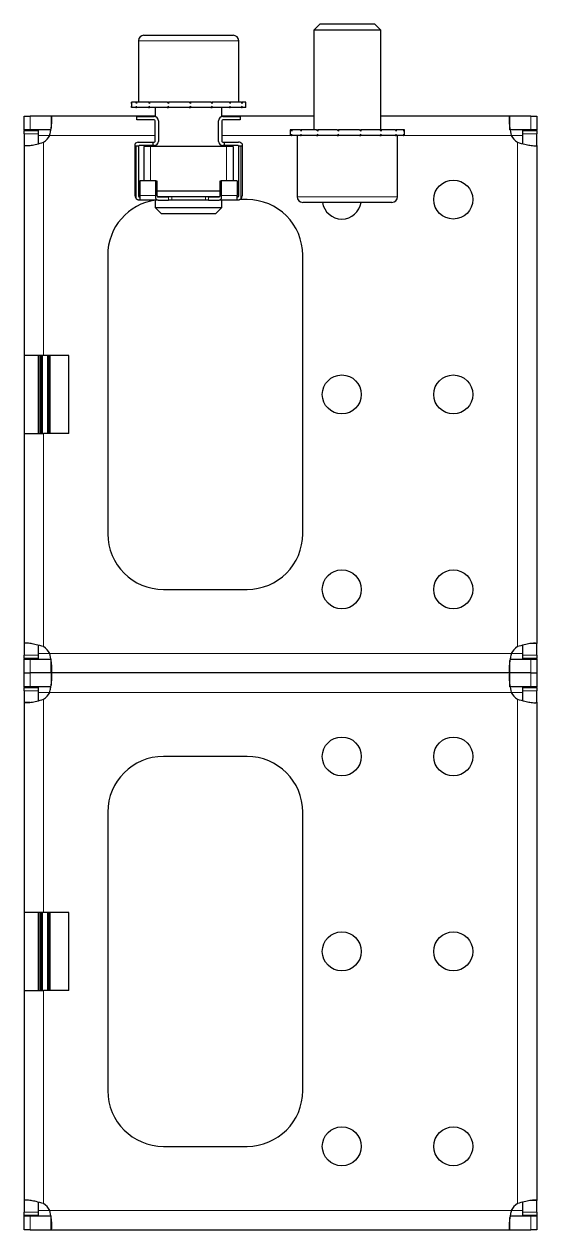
# Model space of a CAD drawing. Header units: millimetres. Extents: x 0 to 4249, y -962 to 568.
# Drawn here: x 4157.4 to 4249.4, y 289.4 to 505.9 of the extents above; entities that cross this region are included whole.
import ezdxf

# ---------------------------------------------------------------- set-up
doc = ezdxf.new("R2010")
doc.units = ezdxf.units.MM

msp = doc.modelspace()

# ---------------------------------------------------------------- linework, layer by layer
at = {"color": 7, "linetype": 'Continuous', "lineweight": 25}
for p, q in [((4210.44, 505.89), (4209.37, 504.82)), ((4209.37, 504.82), (4209.37, 486.89)), ((4221.37, 504.82), (4209.37, 504.82)), ((4220.29, 505.89), (4210.44, 505.89)), ((4221.37, 504.82), (4220.29, 505.89)), ((4221.37, 486.89), (4221.37, 504.82)), ((4177.87, 502.89), (4177.87, 491.89)), ((4178.87, 503.89), (4187.31, 503.89)), ((4187.31, 503.89), (4194.87, 503.89)), ((4195.87, 491.89), (4195.87, 502.89)), ((4176.62, 491.89), (4176.62, 490.89)), ((4176.62, 491.89), (4176.63, 491.89)), ((4176.63, 491.89), (4176.63, 491.64)), ((4177.44, 491.89), (4176.63, 491.89)), ((4177.44, 491.89), (4177.54, 491.89)), ((4177.54, 491.89), (4177.54, 491.64)), ((4179.69, 491.89), (4177.54, 491.89)), ((4179.69, 491.89), (4179.87, 491.89)), ((4179.87, 491.89), (4179.87, 491.64)), ((4183.04, 491.89), (4179.87, 491.89)), ((4183.04, 491.89), (4183.27, 491.89)), ((4183.27, 491.89), (4183.27, 491.64)), ((4186.97, 491.89), (4183.27, 491.89)), ((4186.97, 491.89), (4187.05, 491.89)), ((4187.18, 491.89), (4187.22, 491.89)), ((4187.22, 491.89), (4187.22, 491.64)), ((4190.88, 491.89), (4187.22, 491.89)), ((4190.88, 491.89), (4191.11, 491.89)), ((4191.11, 491.89), (4191.11, 491.64)), ((4194.19, 491.89), (4191.11, 491.89)), ((4194.19, 491.89), (4194.36, 491.89)), ((4194.36, 491.89), (4194.36, 491.64)), ((4196.38, 491.89), (4194.36, 491.89)), ((4196.38, 491.89), (4196.47, 491.89)), ((4196.47, 491.89), (4196.47, 491.64)), ((4197.12, 491.89), (4196.47, 491.89)), ((4197.12, 490.89), (4197.12, 491.89)), ((4157.37, 486.89), (4157.37, 489.39)), ((4157.37, 489.39), (4158.48, 489.39)), ((4162.2, 489.39), (4158.48, 489.39)), ((4162.2, 489.39), (4162.2, 487.18)), ((4180.87, 489.39), (4162.2, 489.39)), ((4176.62, 490.89), (4176.63, 490.89)), ((4176.63, 490.89), (4176.63, 491.14)), ((4177.44, 490.89), (4176.63, 490.89)), ((4177.44, 490.89), (4177.54, 490.89)), ((4177.54, 490.89), (4177.54, 491.14)), ((4179.69, 490.89), (4177.54, 490.89)), ((4177.62, 488.69), (4177.62, 489.29)), ((4177.62, 489.29), (4180.72, 489.29)), ((4179.69, 490.89), (4179.87, 490.89)), ((4179.87, 490.89), (4179.87, 491.14)), ((4183.04, 490.89), (4179.87, 490.89)), ((4180.87, 490.89), (4180.87, 489.28)), ((4183.04, 490.89), (4183.27, 490.89)), ((4183.27, 490.89), (4183.27, 491.14)), ((4186.97, 490.89), (4183.27, 490.89)), ((4186.97, 490.89), (4187.13, 490.89)), ((4187.13, 490.89), (4187.22, 490.89)), ((4187.22, 490.89), (4187.22, 491.14)), ((4190.88, 490.89), (4187.22, 490.89)), ((4190.88, 490.89), (4191.11, 490.89)), ((4191.11, 490.89), (4191.11, 491.14)), ((4194.19, 490.89), (4191.11, 490.89)), ((4192.87, 489.28), (4192.87, 490.89)), ((4209.37, 489.39), (4192.87, 489.39)), ((4193.02, 489.29), (4196.12, 489.29)), ((4194.19, 490.89), (4194.36, 490.89)), ((4194.36, 490.89), (4194.36, 491.14)), ((4196.38, 490.89), (4194.36, 490.89)), ((4196.12, 489.29), (4196.12, 488.69)), ((4196.38, 490.89), (4196.47, 490.89)), ((4196.47, 490.89), (4196.47, 491.14)), ((4197.12, 490.89), (4196.47, 490.89)), ((4244.54, 489.39), (4221.37, 489.39)), ((4244.54, 486.89), (4244.54, 489.39)), ((4248.26, 489.39), (4244.54, 489.39)), ((4248.26, 489.39), (4249.37, 489.39)), ((4249.37, 489.39), (4249.37, 486.89)), ((4180.72, 488.69), (4177.62, 488.69)), ((4180.87, 484.84), (4180.87, 488.54)), ((4181.47, 488.54), (4181.47, 484.84)), ((4192.27, 484.84), (4192.27, 488.54)), ((4192.87, 488.54), (4192.87, 484.84)), ((4196.12, 488.69), (4193.02, 488.69)), ((4158.48, 486.89), (4157.37, 486.89)), ((4157.37, 486.89), (4157.37, 486.79)), ((4157.37, 486.79), (4159.87, 486.79)), ((4157.37, 486.18), (4157.37, 486.79)), ((4157.37, 486.18), (4157.37, 484.12)), ((4162.2, 486.89), (4158.48, 486.89)), ((4159.87, 486.79), (4159.87, 486.18)), ((4159.87, 486.18), (4159.87, 484.36)), ((4205.12, 486.89), (4205.12, 485.89)), ((4205.36, 486.89), (4205.12, 486.89)), ((4205.36, 485.89), (4205.12, 485.89)), ((4205.36, 486.89), (4205.41, 486.89)), ((4205.36, 485.89), (4205.41, 485.89)), ((4205.41, 486.89), (4205.41, 486.64)), ((4206.95, 486.89), (4205.41, 486.89)), ((4205.41, 485.89), (4205.41, 486.14)), ((4206.95, 485.89), (4205.41, 485.89)), ((4206.37, 485.89), (4206.37, 474.89)), ((4206.95, 486.89), (4207.1, 486.89)), ((4206.95, 485.89), (4207.1, 485.89)), ((4207.1, 486.89), (4207.1, 486.64)), ((4209.83, 486.89), (4207.1, 486.89)), ((4207.1, 485.89), (4207.1, 486.14)), ((4209.83, 485.89), (4207.1, 485.89)), ((4209.83, 486.89), (4210.05, 486.89)), ((4209.83, 485.89), (4210.05, 485.89)), ((4210.05, 486.89), (4210.05, 486.64)), ((4213.56, 486.89), (4210.05, 486.89)), ((4210.05, 485.89), (4210.05, 486.14)), ((4213.56, 485.89), (4210.05, 485.89)), ((4213.56, 486.89), (4213.8, 486.89)), ((4213.56, 485.89), (4213.8, 485.89)), ((4213.8, 486.89), (4213.8, 486.64)), ((4217.56, 486.89), (4213.8, 486.89)), ((4213.8, 485.89), (4213.8, 486.14)), ((4217.56, 485.89), (4213.8, 485.89)), ((4217.56, 486.89), (4217.8, 486.89)), ((4217.56, 485.89), (4217.8, 485.89)), ((4217.8, 486.89), (4217.8, 486.64)), ((4221.22, 486.89), (4217.8, 486.89)), ((4217.8, 485.89), (4217.8, 486.14)), ((4221.22, 485.89), (4217.8, 485.89)), ((4221.22, 486.89), (4221.42, 486.89)), ((4221.22, 485.89), (4221.42, 485.89)), ((4221.42, 486.89), (4221.42, 486.64)), ((4224, 486.89), (4221.42, 486.89)), ((4221.42, 485.89), (4221.42, 486.14)), ((4224, 485.89), (4221.42, 485.89)), ((4224, 486.89), (4224.13, 486.89)), ((4224, 485.89), (4224.13, 485.89)), ((4225.46, 486.89), (4224.13, 486.89)), ((4224.13, 486.89), (4224.13, 486.64)), ((4224.13, 485.89), (4224.13, 486.14)), ((4225.46, 485.89), (4224.13, 485.89)), ((4224.37, 474.89), (4224.37, 485.89)), ((4225.46, 486.89), (4225.5, 486.89)), ((4225.46, 485.89), (4225.5, 485.89)), ((4225.5, 486.89), (4225.5, 486.64)), ((4225.62, 486.89), (4225.5, 486.89)), ((4225.5, 485.89), (4225.5, 486.14)), ((4225.62, 485.89), (4225.5, 485.89)), ((4225.62, 485.89), (4225.62, 486.89)), ((4248.26, 486.89), (4244.54, 486.89)), ((4246.87, 486.79), (4249.37, 486.79)), ((4246.87, 486.18), (4246.87, 486.79)), ((4246.87, 484.34), (4246.87, 486.18)), ((4249.37, 486.89), (4248.26, 486.89)), ((4249.37, 486.79), (4249.37, 486.89)), ((4249.37, 486.79), (4249.37, 486.18)), ((4249.37, 484.12), (4249.37, 486.18)), ((4157.37, 484.12), (4158.46, 484.12)), ((4157.37, 484.12), (4157.37, 446.39)), ((4177.27, 483.97), (4177.27, 484.39)), ((4177.27, 475.04), (4177.27, 483.97)), ((4177.48, 483.97), (4177.27, 483.97)), ((4177.87, 483.97), (4177.48, 483.97)), ((4177.82, 484.69), (4180.47, 484.69)), ((4178.02, 484.09), (4177.87, 483.97)), ((4177.87, 483.94), (4177.87, 475.04)), ((4180.47, 484.09), (4178.02, 484.09)), ((4178.87, 483.89), (4178.87, 477.76)), ((4180.07, 483.89), (4178.87, 483.89)), ((4193.67, 483.89), (4180.07, 483.89)), ((4180.47, 484.69), (4180.47, 484.09)), ((4180.47, 484.69), (4180.72, 484.69)), ((4180.72, 484.09), (4180.47, 484.09)), ((4180.87, 484.11), (4180.87, 483.89)), ((4192.87, 483.89), (4192.87, 484.11)), ((4193.02, 484.69), (4193.27, 484.69)), ((4193.27, 484.09), (4193.02, 484.09)), ((4193.27, 484.69), (4193.27, 484.09)), ((4193.27, 484.69), (4195.82, 484.69)), ((4195.72, 484.09), (4193.27, 484.09)), ((4194.87, 483.89), (4193.67, 483.89)), ((4194.87, 483.89), (4194.87, 477.76)), ((4195.87, 483.97), (4195.72, 484.09)), ((4195.87, 483.94), (4195.87, 483.97)), ((4196.26, 483.97), (4195.87, 483.97)), ((4195.87, 475.04), (4195.87, 483.94)), ((4196.47, 483.97), (4196.26, 483.97)), ((4196.47, 484.39), (4196.47, 483.97)), ((4196.47, 483.97), (4196.47, 475.04)), ((4249.37, 484.12), (4249.37, 394.67)), ((4178.14, 477.76), (4178.14, 475.09)), ((4180.99, 477.76), (4178.14, 477.76)), ((4180.99, 475.09), (4180.99, 477.76)), ((4180.99, 477.76), (4181.21, 477.76)), ((4181.21, 477.76), (4181.21, 475.09)), ((4192.52, 475.09), (4192.52, 477.76)), ((4192.52, 477.76), (4192.75, 477.76)), ((4192.75, 477.76), (4192.75, 475.09)), ((4195.6, 477.76), (4192.75, 477.76)), ((4195.6, 477.76), (4195.6, 475.09)), ((4178.02, 474.89), (4178.14, 474.89)), ((4178.04, 474.29), (4178.02, 474.29)), ((4178.04, 474.29), (4178.04, 474.29)), ((4178.14, 474.29), (4178.04, 474.29)), ((4178.14, 475.09), (4178.14, 474.29)), ((4178.14, 474.89), (4178.14, 474.89)), ((4178.14, 474.89), (4178.14, 474.89)), ((4178.14, 474.89), (4178.14, 474.89)), ((4181.4, 474.29), (4178.14, 474.29)), ((4180.87, 474.29), (4180.87, 472.97)), ((4192.52, 475.89), (4181.21, 475.89)), ((4192.36, 474.89), (4181.38, 474.89)), ((4181.4, 474.89), (4183.3, 474.89)), ((4181.4, 474.29), (4183.3, 474.29)), ((4183.85, 474.89), (4183.3, 474.89)), ((4183.85, 474.29), (4183.3, 474.29)), ((4189.89, 474.89), (4183.85, 474.89)), ((4189.89, 474.29), (4183.85, 474.29)), ((4190.44, 474.89), (4189.89, 474.89)), ((4190.44, 474.29), (4189.89, 474.29)), ((4190.44, 474.89), (4192.34, 474.89)), ((4190.44, 474.29), (4192.34, 474.29)), ((4195.6, 474.29), (4192.34, 474.29)), ((4192.87, 472.97), (4192.87, 474.29)), ((4195.6, 474.29), (4195.6, 475.09)), ((4195.6, 474.89), (4195.6, 474.89)), ((4195.6, 474.89), (4195.72, 474.89)), ((4195.6, 474.89), (4195.6, 474.89)), ((4195.6, 474.89), (4195.6, 474.89)), ((4195.7, 474.29), (4195.6, 474.29)), ((4195.72, 474.29), (4195.7, 474.29)), ((4195.7, 474.29), (4195.7, 474.29)), ((4197.37, 474.39), (4196.08, 474.39)), ((4180.87, 472.97), (4181.94, 471.89)), ((4180.87, 472.97), (4187.2, 472.97)), ((4187.2, 472.97), (4192.87, 472.97)), ((4191.79, 471.89), (4192.87, 472.97)), ((4223.37, 473.89), (4207.37, 473.89)), ((4181.94, 471.89), (4187.14, 471.89)), ((4187.14, 471.89), (4191.79, 471.89)), ((4172.37, 464.39), (4172.37, 414.39)), ((4207.37, 414.39), (4207.37, 464.39)), ((4160.87, 446.39), (4157.37, 446.39)), ((4157.37, 446.39), (4157.37, 432.39)), ((4159.87, 446.39), (4159.87, 432.39)), ((4165.37, 446.39), (4160.87, 446.39)), ((4165.37, 432.39), (4165.37, 446.39)), ((4157.37, 432.39), (4160.87, 432.39)), ((4157.37, 432.39), (4157.37, 394.67)), ((4165.37, 432.39), (4160.87, 432.39)), ((4182.37, 404.39), (4197.37, 404.39)), ((4157.37, 394.67), (4157.37, 392.6)), ((4159.87, 394.44), (4159.87, 392.6)), ((4246.87, 392.6), (4246.87, 394.42)), ((4249.37, 394.67), (4248.28, 394.67)), ((4249.37, 392.6), (4249.37, 394.67)), ((4157.37, 391.99), (4157.37, 392.6)), ((4159.87, 391.99), (4157.37, 391.99)), ((4157.37, 391.99), (4157.37, 391.89)), ((4157.37, 389.39), (4157.37, 391.89)), ((4157.37, 391.89), (4158.48, 391.89)), ((4158.48, 391.89), (4162.2, 391.89)), ((4159.87, 392.6), (4159.87, 391.99)), ((4162.2, 389.39), (4162.2, 391.89)), ((4244.54, 391.89), (4248.26, 391.89)), ((4246.87, 391.99), (4246.87, 392.6)), ((4249.37, 391.99), (4246.87, 391.99)), ((4248.26, 391.89), (4249.37, 391.89)), ((4249.37, 392.6), (4249.37, 391.99)), ((4249.37, 391.89), (4249.37, 391.99)), ((4249.37, 391.89), (4249.37, 389.39)), ((4244.54, 389.39), (4244.54, 391.61)), ((4157.37, 386.89), (4157.37, 389.39)), ((4157.37, 389.39), (4158.48, 389.39)), ((4162.2, 389.39), (4158.48, 389.39)), ((4244.54, 389.39), (4162.2, 389.39)), ((4162.2, 389.39), (4162.2, 387.18)), ((4244.54, 386.89), (4244.54, 389.39)), ((4248.26, 389.39), (4244.54, 389.39)), ((4248.26, 389.39), (4249.37, 389.39)), ((4249.37, 389.39), (4249.37, 386.89)), ((4158.48, 386.89), (4157.37, 386.89)), ((4157.37, 386.89), (4157.37, 386.79)), ((4157.37, 386.79), (4159.87, 386.79)), ((4157.37, 386.18), (4157.37, 386.79)), ((4157.37, 386.18), (4157.37, 384.12)), ((4162.2, 386.89), (4158.48, 386.89)), ((4159.87, 386.79), (4159.87, 386.18)), ((4159.87, 386.18), (4159.87, 384.36)), ((4248.26, 386.89), (4244.54, 386.89)), ((4246.87, 386.79), (4249.37, 386.79)), ((4246.87, 386.18), (4246.87, 386.79)), ((4246.87, 384.34), (4246.87, 386.18)), ((4249.37, 386.89), (4248.26, 386.89)), ((4249.37, 386.79), (4249.37, 386.89)), ((4249.37, 386.79), (4249.37, 386.18)), ((4249.37, 384.12), (4249.37, 386.18)), ((4157.37, 384.12), (4158.46, 384.12)), ((4157.37, 384.12), (4157.37, 346.39)), ((4249.37, 384.12), (4249.37, 294.67)), ((4197.37, 374.39), (4182.37, 374.39)), ((4172.37, 364.39), (4172.37, 314.39)), ((4207.37, 314.39), (4207.37, 364.39)), ((4160.87, 346.39), (4157.37, 346.39)), ((4157.37, 346.39), (4157.37, 332.39)), ((4159.87, 346.39), (4159.87, 332.39)), ((4165.37, 346.39), (4160.87, 346.39)), ((4165.37, 332.39), (4165.37, 346.39)), ((4157.37, 332.39), (4160.87, 332.39)), ((4157.37, 332.39), (4157.37, 294.67)), ((4165.37, 332.39), (4160.87, 332.39)), ((4182.37, 304.39), (4197.37, 304.39)), ((4157.37, 294.67), (4157.37, 292.6)), ((4249.37, 294.67), (4248.28, 294.67)), ((4249.37, 292.6), (4249.37, 294.67)), ((4157.37, 291.99), (4157.37, 292.6)), ((4159.87, 294.44), (4159.87, 292.6)), ((4159.87, 292.6), (4159.87, 291.99)), ((4246.87, 292.6), (4246.87, 294.42)), ((4246.87, 291.99), (4246.87, 292.6)), ((4249.37, 292.6), (4249.37, 291.99)), ((4159.87, 291.99), (4157.37, 291.99)), ((4157.37, 291.99), (4157.37, 291.89)), ((4157.37, 289.39), (4157.37, 291.89)), ((4157.37, 291.89), (4158.48, 291.89)), ((4158.48, 291.89), (4162.2, 291.89)), ((4162.2, 289.39), (4162.2, 291.89)), ((4244.54, 291.89), (4248.26, 291.89)), ((4244.54, 289.39), (4244.54, 291.61)), ((4249.37, 291.99), (4246.87, 291.99)), ((4248.26, 291.89), (4249.37, 291.89)), ((4249.37, 291.89), (4249.37, 291.99)), ((4249.37, 291.89), (4249.37, 289.39)), ((4158.48, 289.39), (4157.37, 289.39)), ((4158.48, 289.39), (4162.2, 289.39)), ((4162.2, 289.39), (4244.54, 289.39)), ((4244.54, 289.39), (4248.26, 289.39)), ((4249.37, 289.39), (4248.26, 289.39))]:
    msp.add_line(p, q, dxfattribs=at)
at = {"color": 8, "linetype": 'Continuous', "lineweight": 18}
for p, q in [((4187.36, 502.89), (4177.87, 502.89)), ((4195.87, 502.89), (4187.36, 502.89)), ((4158.48, 489.39), (4158.48, 486.89)), ((4248.26, 486.89), (4248.26, 489.39)), ((4159.87, 486.18), (4157.37, 486.18)), ((4159.87, 485.89), (4161.96, 485.89)), ((4161.96, 485.89), (4180.87, 485.89)), ((4192.87, 485.89), (4205.12, 485.89)), ((4225.62, 485.89), (4244.78, 485.89)), ((4244.78, 485.89), (4246.87, 485.89)), ((4249.37, 486.18), (4246.87, 486.18)), ((4160.87, 484.67), (4160.87, 446.39)), ((4177.48, 483.97), (4177.48, 474.52)), ((4180.07, 483.89), (4180.07, 477.76)), ((4193.67, 483.89), (4193.67, 477.76)), ((4196.26, 483.97), (4196.26, 474.52)), ((4245.87, 484.67), (4245.87, 394.11)), ((4180.99, 475.09), (4178.14, 475.09)), ((4183.3, 474.89), (4183.3, 474.29)), ((4183.85, 474.89), (4183.85, 474.29)), ((4189.89, 474.89), (4189.89, 474.29)), ((4190.44, 474.89), (4190.44, 474.29)), ((4195.6, 475.09), (4192.75, 475.09)), ((4206.37, 474.89), (4224.37, 474.89)), ((4160.17, 432.39), (4160.17, 446.39)), ((4160.37, 446.39), (4160.37, 432.39)), ((4160.48, 432.39), (4160.48, 446.39)), ((4160.68, 446.39), (4160.68, 432.39)), ((4161.56, 432.39), (4161.56, 446.39)), ((4161.76, 446.39), (4161.76, 432.39)), ((4161.87, 432.39), (4161.87, 446.39)), ((4162.07, 446.39), (4162.07, 432.39)), ((4160.87, 432.39), (4160.87, 394.11)), ((4157.37, 392.6), (4159.87, 392.6)), ((4158.48, 391.89), (4158.48, 389.39)), ((4161.96, 392.89), (4159.87, 392.89)), ((4161.96, 392.89), (4244.78, 392.89)), ((4246.87, 392.89), (4244.78, 392.89)), ((4246.87, 392.6), (4249.37, 392.6)), ((4248.26, 389.39), (4248.26, 391.89)), ((4158.48, 389.39), (4158.48, 386.89)), ((4248.26, 386.89), (4248.26, 389.39)), ((4159.87, 386.18), (4157.37, 386.18)), ((4159.87, 385.89), (4161.96, 385.89)), ((4161.96, 385.89), (4244.78, 385.89)), ((4244.78, 385.89), (4246.87, 385.89)), ((4249.37, 386.18), (4246.87, 386.18)), ((4160.87, 384.67), (4160.87, 346.39)), ((4245.87, 384.67), (4245.87, 294.11)), ((4160.17, 332.39), (4160.17, 346.39)), ((4160.37, 346.39), (4160.37, 332.39)), ((4160.48, 332.39), (4160.48, 346.39)), ((4160.68, 346.39), (4160.68, 332.39)), ((4161.56, 332.39), (4161.56, 346.39)), ((4161.76, 346.39), (4161.76, 332.39)), ((4161.87, 332.39), (4161.87, 346.39)), ((4162.07, 346.39), (4162.07, 332.39)), ((4160.87, 332.39), (4160.87, 294.11)), ((4157.37, 292.6), (4159.87, 292.6)), ((4161.96, 292.89), (4159.87, 292.89)), ((4161.96, 292.89), (4244.78, 292.89)), ((4246.87, 292.89), (4244.78, 292.89)), ((4246.87, 292.6), (4249.37, 292.6)), ((4158.48, 291.89), (4158.48, 289.39)), ((4248.26, 289.39), (4248.26, 291.89))]:
    msp.add_line(p, q, dxfattribs=at)
at = {"color": 7, "linetype": 'Continuous', "lineweight": 25}
for centre in [(4234.37, 474.39), (4214.37, 439.39), (4234.37, 439.39), (4214.37, 404.39), (4234.37, 404.39), (4214.37, 374.39), (4234.37, 374.39), (4214.37, 339.39), (4234.37, 339.39), (4214.37, 304.39), (4234.37, 304.39)]:
    msp.add_circle(centre, 3.5, dxfattribs=at)
for centre, radius, start, end in [((4178.87, 502.89), 1, 90, 180), ((4194.87, 502.89), 1, 0, 90), ((4180.72, 488.54), 0.75, 0, 90), ((4193.02, 488.54), 0.75, 90, 180), ((4180.72, 488.54), 0.15, 0, 90), ((4193.02, 488.54), 0.15, 90, 180), ((4158.87, 487.54), 3.5, 304.8499, 331.8729), ((4247.87, 487.54), 3.5, 208.1271, 235.1501), ((4177.87, 483.94), 0.75, 93.7315, 143.2818), ((4180.72, 484.84), 0.15, 270, 0), ((4180.72, 484.84), 0.75, 270, 0), ((4193.02, 484.84), 0.75, 180, 270), ((4193.02, 484.84), 0.15, 180, 270), ((4195.82, 483.83), 0.863, 40.7241, 89.7256), ((4182.37, 464.39), 10, 98.1096, 180), ((4178.02, 475.04), 0.75, 180, 223.9455), ((4195.72, 475.04), 0.75, 316.0545, 0), ((4197.37, 464.39), 10, 0, 90), ((4207.37, 474.89), 1, 180, 270), ((4223.37, 474.89), 1, 270, 0), ((4214.37, 474.39), 3.5, 188.2132, 351.7868), ((4182.37, 414.39), 10, 180, 270), ((4197.37, 414.39), 10, 270, 0), ((4158.87, 391.24), 3.5, 28.1271, 55.1501), ((4247.87, 391.24), 3.5, 124.8499, 151.8729), ((4158.87, 387.54), 3.5, 304.8499, 331.8729), ((4247.87, 387.54), 3.5, 208.1271, 235.1501), ((4182.37, 364.39), 10, 90, 180), ((4197.37, 364.39), 10, 0, 90), ((4182.37, 314.39), 10, 180, 270), ((4197.37, 314.39), 10, 270, 0), ((4158.87, 291.24), 3.5, 28.1271, 55.1501), ((4247.87, 291.24), 3.5, 124.8499, 151.8729)]:
    msp.add_arc(centre, radius, start, end, dxfattribs=at)
for points, knots in [([(4176.63, 491.64), (4176.62, 491.68), (4176.62, 491.75), (4176.62, 491.83), (4176.62, 491.87), (4176.62, 491.89)], [0, 0, 0, 0, 0.499981, 0.749988, 1, 1, 1, 1]), ([(4177.54, 491.64), (4177.52, 491.68), (4177.5, 491.75), (4177.46, 491.83), (4177.45, 491.87), (4177.44, 491.89)], [0, 0, 0, 0, 0.499981, 0.749988, 1, 1, 1, 1]), ([(4179.87, 491.64), (4179.84, 491.68), (4179.8, 491.75), (4179.74, 491.83), (4179.71, 491.87), (4179.69, 491.89)], [0, 0, 0, 0, 0.499981, 0.749988, 1, 1, 1, 1]), ([(4183.27, 491.64), (4183.23, 491.68), (4183.17, 491.75), (4183.1, 491.83), (4183.06, 491.87), (4183.04, 491.89)], [0, 0, 0, 0, 0.499981, 0.749988, 1, 1, 1, 1]), ([(4187.22, 491.64), (4187.18, 491.68), (4187.11, 491.75), (4187.03, 491.83), (4186.99, 491.87), (4186.97, 491.89)], [0, 0, 0, 0, 0.499981, 0.749988, 1, 1, 1, 1]), ([(4187.22, 491.64), (4187.2, 491.71), (4187.17, 491.84), (4187.15, 491.88), (4187.13, 491.89)], [0, 0, 0, 0, 0.5617942, 1, 1, 1, 1]), ([(4191.11, 491.64), (4191.07, 491.68), (4191.02, 491.75), (4190.94, 491.83), (4190.9, 491.87), (4190.88, 491.89)], [0, 0, 0, 0, 0.499981, 0.749988, 1, 1, 1, 1]), ([(4194.36, 491.64), (4194.33, 491.68), (4194.29, 491.75), (4194.23, 491.83), (4194.2, 491.87), (4194.19, 491.89)], [0, 0, 0, 0, 0.499981, 0.749988, 1, 1, 1, 1]), ([(4196.47, 491.64), (4196.45, 491.68), (4196.43, 491.75), (4196.4, 491.83), (4196.38, 491.87), (4196.38, 491.89)], [0, 0, 0, 0, 0.499981, 0.749988, 1, 1, 1, 1]), ([(4161.96, 485.89), (4162.01, 486.15), (4162.11, 486.64), (4162.26, 487.46), (4162.36, 488.17), (4162.37, 488.74), (4162.35, 489.1), (4162.3, 489.34), (4162.23, 489.37), (4162.2, 489.39)], [0, 0, 0, 0, 0.144067, 0.271276, 0.474907, 0.597997, 0.726338, 0.860245, 1, 1, 1, 1]), ([(4176.62, 490.89), (4176.62, 490.91), (4176.62, 490.95), (4176.62, 491.04), (4176.62, 491.1), (4176.63, 491.14)], [0, 0, 0, 0, 0.25014, 0.50028, 1, 1, 1, 1]), ([(4177.44, 490.89), (4177.45, 490.91), (4177.46, 490.95), (4177.5, 491.04), (4177.52, 491.1), (4177.54, 491.14)], [0, 0, 0, 0, 0.25014, 0.50028, 1, 1, 1, 1]), ([(4179.69, 490.89), (4179.71, 490.91), (4179.74, 490.95), (4179.8, 491.04), (4179.84, 491.1), (4179.87, 491.14)], [0, 0, 0, 0, 0.25014, 0.50028, 1, 1, 1, 1]), ([(4183.04, 490.89), (4183.06, 490.91), (4183.1, 490.95), (4183.17, 491.04), (4183.23, 491.1), (4183.27, 491.14)], [0, 0, 0, 0, 0.25014, 0.50028, 1, 1, 1, 1]), ([(4186.97, 490.89), (4186.99, 490.91), (4187.03, 490.95), (4187.11, 491.04), (4187.18, 491.1), (4187.22, 491.14)], [0, 0, 0, 0, 0.25014, 0.50028, 1, 1, 1, 1]), ([(4187.22, 491.14), (4187.2, 491.07), (4187.17, 490.94), (4187.15, 490.91), (4187.13, 490.89)], [0, 0, 0, 0, 0.561794, 1, 1, 1, 1]), ([(4190.88, 490.89), (4190.9, 490.91), (4190.94, 490.95), (4191.02, 491.04), (4191.07, 491.1), (4191.11, 491.14)], [0, 0, 0, 0, 0.25014, 0.50028, 1, 1, 1, 1]), ([(4194.19, 490.89), (4194.2, 490.91), (4194.23, 490.95), (4194.29, 491.04), (4194.33, 491.1), (4194.36, 491.14)], [0, 0, 0, 0, 0.25014, 0.50028, 1, 1, 1, 1]), ([(4196.38, 490.89), (4196.38, 490.91), (4196.4, 490.95), (4196.43, 491.04), (4196.45, 491.1), (4196.47, 491.14)], [0, 0, 0, 0, 0.25014, 0.50028, 1, 1, 1, 1]), ([(4244.54, 489.39), (4244.51, 489.37), (4244.45, 489.33), (4244.38, 488.98), (4244.36, 488.31), (4244.5, 487.2), (4244.69, 486.34), (4244.78, 485.89)], [0, 0, 0, 0, 0.16069, 0.301312, 0.521951, 0.753573, 1, 1, 1, 1]), ([(4205.41, 486.64), (4205.4, 486.68), (4205.39, 486.75), (4205.37, 486.83), (4205.36, 486.87), (4205.36, 486.89)], [0, 0, 0, 0, 0.499981, 0.749988, 1, 1, 1, 1]), ([(4205.36, 485.89), (4205.36, 485.91), (4205.37, 485.95), (4205.39, 486.04), (4205.4, 486.1), (4205.41, 486.14)], [0, 0, 0, 0, 0.25014, 0.50028, 1, 1, 1, 1]), ([(4207.1, 486.64), (4207.07, 486.68), (4207.04, 486.75), (4206.99, 486.83), (4206.97, 486.87), (4206.95, 486.89)], [0, 0, 0, 0, 0.499981, 0.749988, 1, 1, 1, 1]), ([(4206.95, 485.89), (4206.97, 485.91), (4206.99, 485.95), (4207.04, 486.04), (4207.07, 486.1), (4207.1, 486.14)], [0, 0, 0, 0, 0.25014, 0.50028, 1, 1, 1, 1]), ([(4210.05, 486.64), (4210.01, 486.68), (4209.96, 486.75), (4209.89, 486.83), (4209.85, 486.87), (4209.83, 486.89)], [0, 0, 0, 0, 0.499981, 0.749988, 1, 1, 1, 1]), ([(4209.83, 485.89), (4209.85, 485.91), (4209.89, 485.95), (4209.96, 486.04), (4210.01, 486.1), (4210.05, 486.14)], [0, 0, 0, 0, 0.25014, 0.50028, 1, 1, 1, 1]), ([(4213.8, 486.64), (4213.76, 486.68), (4213.7, 486.75), (4213.62, 486.83), (4213.58, 486.87), (4213.56, 486.89)], [0, 0, 0, 0, 0.499981, 0.749988, 1, 1, 1, 1]), ([(4213.56, 485.89), (4213.58, 485.91), (4213.62, 485.95), (4213.7, 486.04), (4213.76, 486.1), (4213.8, 486.14)], [0, 0, 0, 0, 0.25014, 0.50028, 1, 1, 1, 1]), ([(4217.8, 486.64), (4217.76, 486.68), (4217.7, 486.75), (4217.62, 486.83), (4217.58, 486.87), (4217.56, 486.89)], [0, 0, 0, 0, 0.499981, 0.749988, 1, 1, 1, 1]), ([(4217.56, 485.89), (4217.58, 485.91), (4217.62, 485.95), (4217.7, 486.04), (4217.76, 486.1), (4217.8, 486.14)], [0, 0, 0, 0, 0.25014, 0.50028, 1, 1, 1, 1]), ([(4221.42, 486.64), (4221.39, 486.68), (4221.34, 486.75), (4221.27, 486.83), (4221.24, 486.87), (4221.22, 486.89)], [0, 0, 0, 0, 0.4999808, 0.7499881, 1, 1, 1, 1]), ([(4221.22, 485.89), (4221.24, 485.91), (4221.27, 485.95), (4221.34, 486.04), (4221.39, 486.1), (4221.42, 486.14)], [0, 0, 0, 0, 0.2501401, 0.5002802, 1, 1, 1, 1]), ([(4224.13, 486.64), (4224.11, 486.68), (4224.07, 486.75), (4224.03, 486.83), (4224.01, 486.87), (4224, 486.89)], [0, 0, 0, 0, 0.499981, 0.749988, 1, 1, 1, 1]), ([(4224, 485.89), (4224.01, 485.91), (4224.03, 485.95), (4224.07, 486.04), (4224.11, 486.1), (4224.13, 486.14)], [0, 0, 0, 0, 0.25014, 0.50028, 1, 1, 1, 1]), ([(4225.5, 486.64), (4225.49, 486.68), (4225.48, 486.75), (4225.47, 486.83), (4225.46, 486.87), (4225.46, 486.89)], [0, 0, 0, 0, 0.4999808, 0.7499881, 1, 1, 1, 1]), ([(4225.46, 485.89), (4225.46, 485.91), (4225.47, 485.95), (4225.48, 486.04), (4225.49, 486.1), (4225.5, 486.14)], [0, 0, 0, 0, 0.25014, 0.50028, 1, 1, 1, 1]), ([(4157.37, 484.12), (4157.39, 484.1), (4157.44, 484.07), (4157.84, 484.06), (4158.55, 484.1), (4159.65, 484.31), (4160.46, 484.55), (4160.87, 484.67)], [0, 0, 0, 0, 0.17084, 0.319217, 0.548103, 0.767822, 1, 1, 1, 1]), ([(4177.87, 483.97), (4177.87, 483.97), (4177.87, 483.96), (4177.87, 483.95), (4177.87, 483.94)], [0, 0, 0, 0, 0.1035213, 1, 1, 1, 1]), ([(4245.87, 484.67), (4246.33, 484.54), (4247.13, 484.33), (4248.04, 484.13), (4248.63, 484.06), (4249.03, 484.04), (4249.31, 484.06), (4249.35, 484.1), (4249.37, 484.12)], [0, 0, 0, 0, 0.254149, 0.448213, 0.574908, 0.708872, 0.850468, 1, 1, 1, 1]), ([(4178.02, 474.29), (4177.98, 474.3), (4177.89, 474.3), (4177.73, 474.35), (4177.58, 474.43), (4177.51, 474.5), (4177.48, 474.52)], [0, 0, 0, 0, 0.27894, 0.558893, 0.819326, 1, 1, 1, 1]), ([(4177.87, 475.04), (4177.87, 475.03), (4177.87, 475), (4177.89, 474.96), (4177.92, 474.93), (4177.97, 474.9), (4178, 474.9), (4178.02, 474.89)], [0, 0, 0, 0, 0.146022, 0.291755, 0.44415, 0.665415, 1, 1, 1, 1]), ([(4181.4, 474.29), (4181.33, 474.3), (4181.19, 474.3), (4181.07, 474.41), (4181.02, 474.58), (4181, 474.8), (4180.99, 474.98), (4180.99, 475.08), (4180.99, 475.09)], [0, 0, 0, 0, 0.208723, 0.418821, 0.600828, 0.778576, 0.967244, 1, 1, 1, 1]), ([(4181.21, 475.09), (4181.22, 475.07), (4181.22, 475.03), (4181.24, 474.98), (4181.27, 474.94), (4181.32, 474.9), (4181.37, 474.89), (4181.4, 474.89)], [0, 0, 0, 0, 0.153686, 0.307038, 0.468255, 0.701155, 1, 1, 1, 1]), ([(4192.75, 475.09), (4192.74, 475), (4192.74, 474.82), (4192.73, 474.59), (4192.67, 474.42), (4192.56, 474.32), (4192.44, 474.29), (4192.36, 474.29), (4192.34, 474.29)], [0, 0, 0, 0, 0.194817, 0.389775, 0.579987, 0.758346, 0.937479, 1, 1, 1, 1]), ([(4192.34, 474.89), (4192.37, 474.89), (4192.42, 474.9), (4192.48, 474.94), (4192.51, 474.99), (4192.52, 475.05), (4192.52, 475.08), (4192.52, 475.09)], [0, 0, 0, 0, 0.334052, 0.54998, 0.729611, 0.91025, 1, 1, 1, 1]), ([(4195.72, 474.89), (4195.74, 474.9), (4195.78, 474.9), (4195.82, 474.93), (4195.85, 474.97), (4195.87, 475.01), (4195.87, 475.04), (4195.87, 475.04)], [0, 0, 0, 0, 0.361064, 0.563339, 0.734562, 0.906749, 1, 1, 1, 1]), ([(4196.26, 474.52), (4196.21, 474.48), (4196.11, 474.39), (4195.95, 474.32), (4195.81, 474.3), (4195.75, 474.3), (4195.72, 474.29)], [0, 0, 0, 0, 0.278357, 0.557903, 0.816717, 1, 1, 1, 1]), ([(4160.87, 394.11), (4160.41, 394.24), (4159.61, 394.46), (4158.7, 394.65), (4158.11, 394.72), (4157.71, 394.74), (4157.43, 394.73), (4157.39, 394.69), (4157.37, 394.67)], [0, 0, 0, 0, 0.254149, 0.448213, 0.574908, 0.708872, 0.850468, 1, 1, 1, 1]), ([(4249.37, 394.67), (4249.34, 394.68), (4249.3, 394.71), (4248.9, 394.72), (4248.19, 394.68), (4247.09, 394.47), (4246.28, 394.23), (4245.87, 394.11)], [0, 0, 0, 0, 0.17084, 0.319217, 0.548103, 0.767822, 1, 1, 1, 1]), ([(4162.2, 389.39), (4162.23, 389.41), (4162.29, 389.45), (4162.36, 389.81), (4162.38, 390.47), (4162.24, 391.58), (4162.05, 392.45), (4161.96, 392.89)], [0, 0, 0, 0, 0.16069, 0.301312, 0.521951, 0.753573, 1, 1, 1, 1]), ([(4244.78, 392.89), (4244.73, 392.63), (4244.63, 392.14), (4244.48, 391.32), (4244.38, 390.61), (4244.37, 390.05), (4244.39, 389.69), (4244.44, 389.44), (4244.5, 389.41), (4244.54, 389.39)], [0, 0, 0, 0, 0.144067, 0.271276, 0.474907, 0.597997, 0.726338, 0.860245, 1, 1, 1, 1]), ([(4161.96, 385.89), (4162.01, 386.15), (4162.11, 386.64), (4162.26, 387.46), (4162.36, 388.17), (4162.37, 388.74), (4162.35, 389.1), (4162.3, 389.34), (4162.23, 389.37), (4162.2, 389.39)], [0, 0, 0, 0, 0.144067, 0.271276, 0.474907, 0.597997, 0.726338, 0.860245, 1, 1, 1, 1]), ([(4244.54, 389.39), (4244.51, 389.37), (4244.45, 389.33), (4244.38, 388.98), (4244.36, 388.31), (4244.5, 387.2), (4244.69, 386.34), (4244.78, 385.89)], [0, 0, 0, 0, 0.16069, 0.301312, 0.521951, 0.753573, 1, 1, 1, 1]), ([(4157.37, 384.12), (4157.39, 384.1), (4157.44, 384.07), (4157.84, 384.06), (4158.55, 384.1), (4159.65, 384.31), (4160.46, 384.55), (4160.87, 384.67)], [0, 0, 0, 0, 0.17084, 0.319217, 0.548103, 0.767822, 1, 1, 1, 1]), ([(4245.87, 384.67), (4246.33, 384.54), (4247.13, 384.33), (4248.04, 384.13), (4248.63, 384.06), (4249.03, 384.04), (4249.31, 384.06), (4249.35, 384.1), (4249.37, 384.12)], [0, 0, 0, 0, 0.254149, 0.448213, 0.574908, 0.708872, 0.850468, 1, 1, 1, 1]), ([(4160.87, 294.11), (4160.41, 294.24), (4159.61, 294.46), (4158.7, 294.65), (4158.11, 294.72), (4157.71, 294.74), (4157.43, 294.73), (4157.39, 294.69), (4157.37, 294.67)], [0, 0, 0, 0, 0.254149, 0.448213, 0.574908, 0.708872, 0.850468, 1, 1, 1, 1]), ([(4249.37, 294.67), (4249.34, 294.68), (4249.3, 294.71), (4248.9, 294.72), (4248.19, 294.68), (4247.09, 294.47), (4246.28, 294.23), (4245.87, 294.11)], [0, 0, 0, 0, 0.17084, 0.319217, 0.548103, 0.767822, 1, 1, 1, 1]), ([(4162.2, 289.39), (4162.23, 289.41), (4162.29, 289.45), (4162.36, 289.81), (4162.38, 290.47), (4162.24, 291.58), (4162.05, 292.45), (4161.96, 292.89)], [0, 0, 0, 0, 0.16069, 0.301312, 0.521951, 0.753573, 1, 1, 1, 1]), ([(4244.78, 292.89), (4244.73, 292.63), (4244.63, 292.14), (4244.48, 291.32), (4244.38, 290.61), (4244.37, 290.05), (4244.39, 289.69), (4244.44, 289.44), (4244.5, 289.41), (4244.54, 289.39)], [0, 0, 0, 0, 0.144067, 0.271276, 0.474907, 0.597997, 0.726338, 0.860245, 1, 1, 1, 1])]:
    msp.add_open_spline(points, degree=3, knots=knots, dxfattribs=at)

doc.saveas('drawing.dxf')
